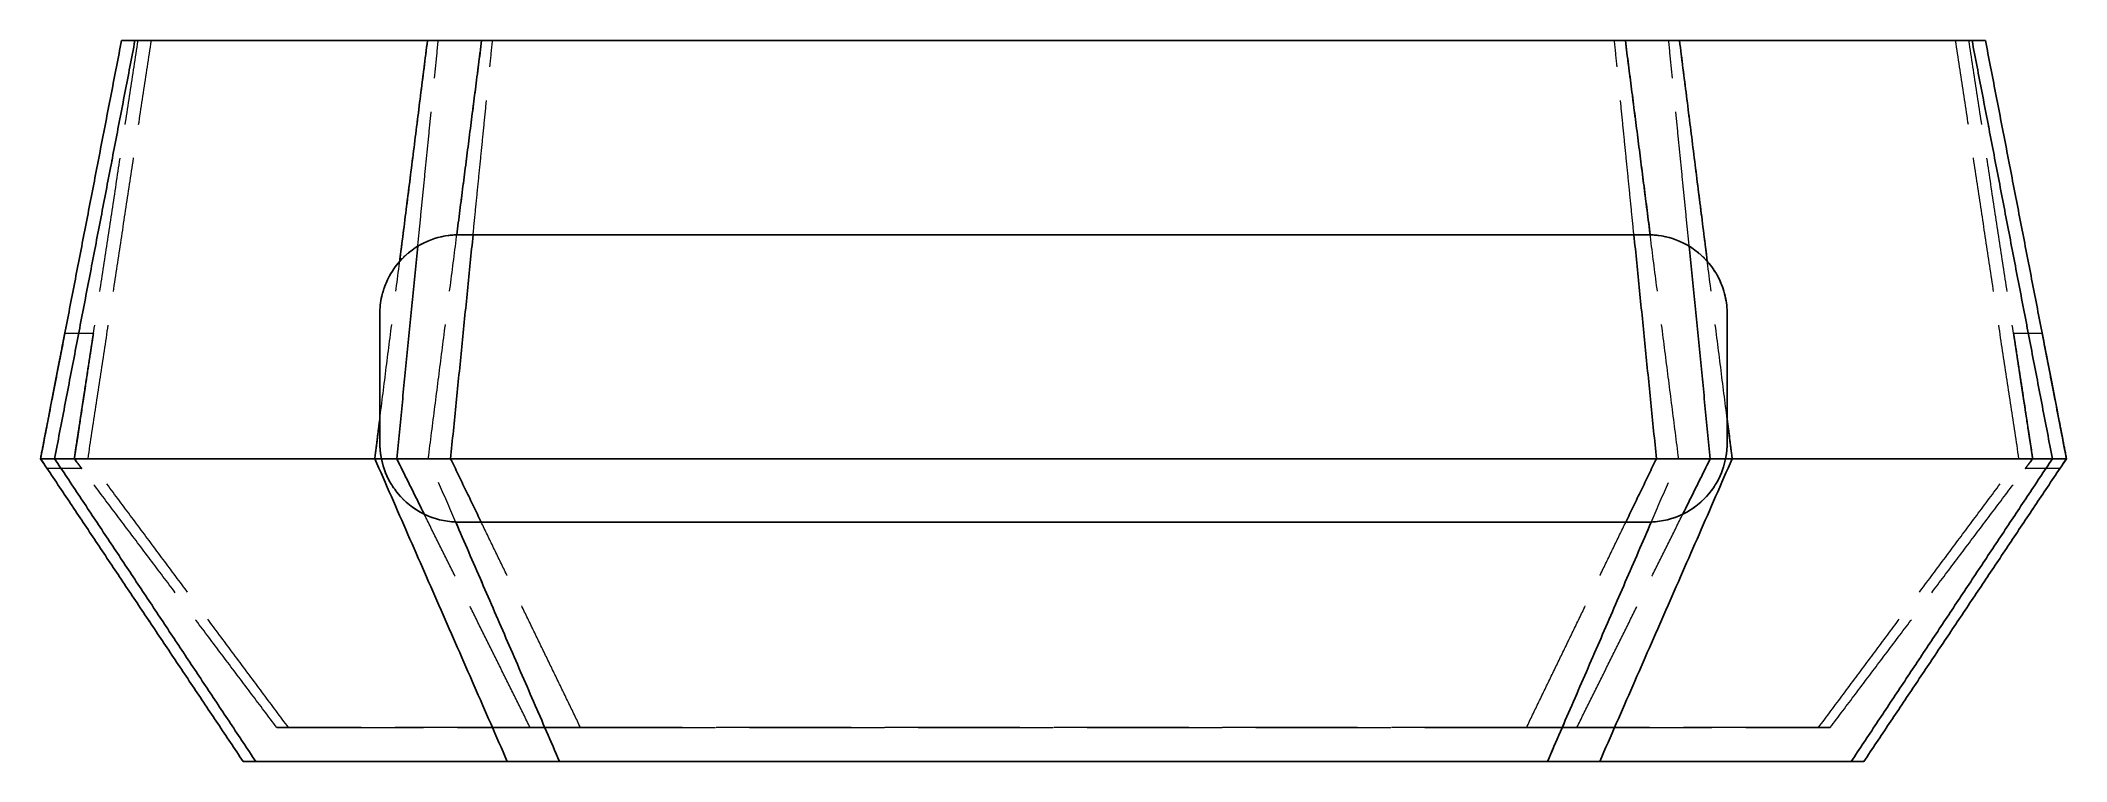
# Model space of a CAD drawing. Header units: millimetres. Extents: x -90 to 90, y -32 to 32.
import ezdxf

# ---------------------------------------------------------------- set-up
doc = ezdxf.new("R2010")
doc.units = ezdxf.units.MM
doc.linetypes.add('ACAD_ISO02W100', pattern=[15, 12, -3])
doc.layers.add('HIDDEN', color=7, linetype='ACAD_ISO02W100', lineweight=13)
doc.layers.add('VISIBLE', color=7, linetype='Continuous', lineweight=25)

msp = doc.modelspace()

# ---------------------------------------------------------------- linework, layer by layer
at = {"layer": 'HIDDEN'}
for p, q in [((-55.62, 32), (-81.61, 32)), ((50.81, 32), (-50.81, 32)), ((81.61, 32), (55.62, 32)), ((-85.3, 6), (-87.84, 6)), ((-85.3, 6), (-87.84, 6)), ((87.84, 6), (85.3, 6)), ((87.84, 6), (85.3, 6)), ((-60.3, -5.12), (-88.75, -5.12)), ((-59.71, -5.12), (-85.78, -5.12)), ((-85.78, -5.12), (-59.71, -5.12)), ((55.55, -5.12), (-55.55, -5.12)), ((85.78, -5.12), (59.71, -5.12)), ((59.71, -5.12), (85.78, -5.12)), ((88.75, -5.12), (60.3, -5.12)), ((-86.34, -6), (-89.41, -6)), ((-86.34, -6), (-89.41, -6)), ((89.41, -6), (86.34, -6)), ((89.41, -6), (86.34, -6)), ((-67.96, -29), (-46.5, -29)), ((-46.5, -29), (-67.96, -29)), ((-42.02, -29), (42.02, -29)), ((42.02, -29), (-42.02, -29)), ((46.5, -29), (67.96, -29)), ((67.96, -29), (46.5, -29)), ((-48.53, -32), (-70.88, -32)), ((43.89, -32), (-43.89, -32)), ((70.88, -32), (48.53, -32))]:
    msp.add_line(p, q, dxfattribs=at)
for points, degree in [([(-90, -5.12), (-82.8, 32)], 1), ([(-88.75, -5.12), (-81.61, 32)], 1), ([(-87, -5.12), (-81.33, 32)], 1), ([(-87, -5.12), (-81.33, 32)], 1), ([(-85.78, -5.12), (-80.15, 32)], 1), ([(-85.78, -5.12), (-80.15, 32)], 1), ([(-82.8, 32), (-82.79, 32), (-82.77, 32), (-82.74, 32), (-82.7, 32), (-82.64, 32), (-82.57, 32), (-82.49, 32), (-82.4, 32), (-82.3, 32), (-82.18, 32), (-82.05, 32), (-81.91, 32), (-81.77, 32), (-81.61, 32)], 1), ([(-80.15, 32), (-80.91, 32), (-81.33, 32), (-81.33, 32)], 3), ([(-81.33, 32), (-81.33, 32), (-80.91, 32), (-80.15, 32)], 3), ([(-80.15, 32), (-54.66, 32)], 1), ([(-54.66, 32), (-80.15, 32)], 1), ([(-60.3, -5.12), (-55.62, 32)], 1), ([(-56.48, 13.74), (-54.66, 32)], 1), ([(-56.48, 13.74), (-54.66, 32)], 1), ([(-55.55, -5.12), (-50.81, 32)], 1), ([(-51.57, 14.75), (-49.84, 32)], 1), ([(-51.57, 14.75), (-49.84, 32)], 1), ([(-49.84, 32), (49.84, 32)], 1), ([(49.84, 32), (-49.84, 32)], 1), ([(51.57, 14.75), (49.84, 32)], 1), ([(51.57, 14.75), (49.84, 32)], 1), ([(55.55, -5.12), (50.81, 32)], 1), ([(54.66, 32), (80.15, 32)], 1), ([(80.15, 32), (54.66, 32)], 1), ([(56.48, 13.74), (54.66, 32)], 1), ([(56.48, 13.74), (54.66, 32)], 1), ([(60.3, -5.12), (55.62, 32)], 1), ([(80.15, 32), (80.91, 32), (81.33, 32), (81.33, 32)], 3), ([(81.33, 32), (81.33, 32), (80.91, 32), (80.15, 32)], 3), ([(85.78, -5.12), (80.15, 32)], 1), ([(85.78, -5.12), (80.15, 32)], 1), ([(87, -5.12), (81.33, 32)], 1), ([(87, -5.12), (81.33, 32)], 1), ([(81.61, 32), (81.77, 32), (81.91, 32), (82.05, 32), (82.18, 32), (82.3, 32), (82.4, 32), (82.49, 32), (82.57, 32), (82.64, 32), (82.7, 32), (82.74, 32), (82.77, 32), (82.79, 32), (82.8, 32)], 1), ([(88.75, -5.12), (81.61, 32)], 1), ([(90, -5.12), (82.8, 32)], 1), ([(-51.57, 14.75), (-52.22, 14.75), (-52.85, 14.75)], 2), ([(51.57, 14.75), (-51.57, 14.75)], 1), ([(52.85, 14.75), (52.22, 14.75), (51.57, 14.75)], 2), ([(-72, -32), (-90, -5.12)], 1), ([(-90, -5.12), (-89.99, -5.12), (-89.97, -5.12), (-89.94, -5.12), (-89.89, -5.12), (-89.84, -5.12), (-89.76, -5.12), (-89.68, -5.12), (-89.58, -5.12), (-89.47, -5.12), (-89.35, -5.12), (-89.22, -5.12), (-89.07, -5.12), (-88.92, -5.12), (-88.75, -5.12)], 1), ([(-90, -5.12), (-89.64, -5.65), (-89.41, -6), (-89.41, -6)], 3), ([(-89.41, -6), (-89.41, -6), (-89.64, -5.65), (-90, -5.12)], 3), ([(-70.88, -32), (-88.75, -5.12)], 1), ([(-87, -5.12), (-86.6, -5.65), (-86.34, -6), (-86.34, -6)], 3), ([(-86.34, -6), (-86.34, -6), (-86.6, -5.65), (-87, -5.12)], 3), ([(-87, -5.12), (-86.99, -5.12), (-86.97, -5.12), (-86.94, -5.12), (-86.9, -5.12), (-86.84, -5.12), (-86.77, -5.12), (-86.69, -5.12), (-86.59, -5.12), (-86.48, -5.12), (-86.37, -5.12), (-86.24, -5.12), (-86.09, -5.12), (-85.94, -5.12), (-85.78, -5.12)], 1), ([(-85.78, -5.12), (-85.94, -5.12), (-86.09, -5.12), (-86.24, -5.12), (-86.37, -5.12), (-86.48, -5.12), (-86.59, -5.12), (-86.69, -5.12), (-86.77, -5.12), (-86.84, -5.12), (-86.9, -5.12), (-86.94, -5.12), (-86.97, -5.12), (-86.99, -5.12), (-87, -5.12)], 1), ([(-69, -29), (-87, -5.12)], 1), ([(-69, -29), (-87, -5.12)], 1), ([(-67.96, -29), (-85.78, -5.12)], 1), ([(-67.96, -29), (-85.78, -5.12)], 1), ([(-48.53, -32), (-60.3, -5.12)], 1), ([(-59.71, -5.12), (-59.8, -4.72), (-59.85, -4.26), (-59.85, -3.75)], 3), ([(-43.89, -32), (-55.55, -5.12)], 1), ([(43.89, -32), (55.55, -5.12)], 1), ([(48.53, -32), (60.3, -5.12)], 1), ([(59.71, -5.12), (59.8, -4.72), (59.85, -4.26), (59.85, -3.75)], 3), ([(67.96, -29), (85.78, -5.12)], 1), ([(67.96, -29), (85.78, -5.12)], 1), ([(69, -29), (87, -5.12)], 1), ([(69, -29), (87, -5.12)], 1), ([(70.88, -32), (88.75, -5.12)], 1), ([(72, -32), (90, -5.12)], 1), ([(87, -5.12), (86.99, -5.12), (86.97, -5.12), (86.94, -5.12), (86.9, -5.12), (86.84, -5.12), (86.77, -5.12), (86.69, -5.12), (86.59, -5.12), (86.48, -5.12), (86.37, -5.12), (86.24, -5.12), (86.09, -5.12), (85.94, -5.12), (85.78, -5.12)], 1), ([(85.78, -5.12), (85.94, -5.12), (86.09, -5.12), (86.24, -5.12), (86.37, -5.12), (86.48, -5.12), (86.59, -5.12), (86.69, -5.12), (86.77, -5.12), (86.84, -5.12), (86.9, -5.12), (86.94, -5.12), (86.97, -5.12), (86.99, -5.12), (87, -5.12)], 1), ([(87, -5.12), (86.6, -5.65), (86.34, -6), (86.34, -6)], 3), ([(86.34, -6), (86.34, -6), (86.6, -5.65), (87, -5.12)], 3), ([(88.75, -5.12), (88.92, -5.12), (89.07, -5.12), (89.22, -5.12), (89.35, -5.12), (89.47, -5.12), (89.58, -5.12), (89.68, -5.12), (89.76, -5.12), (89.84, -5.12), (89.89, -5.12), (89.94, -5.12), (89.97, -5.12), (89.99, -5.12), (90, -5.12)], 1), ([(90, -5.12), (89.64, -5.65), (89.41, -6), (89.41, -6)], 3), ([(89.41, -6), (89.41, -6), (89.64, -5.65), (90, -5.12)], 3), ([(-52.85, -10.75), (-53.91, -10.75), (-54.97, -10.5), (-55.91, -10.05)], 3), ([(-46.5, -29), (-55.91, -10.05)], 1), ([(-46.5, -29), (-55.91, -10.05)], 1), ([(-50.85, -10.75), (-51.53, -10.75), (-52.21, -10.75), (-52.85, -10.75)], 3), ([(50.85, -10.75), (-50.85, -10.75)], 1), ([(-42.02, -29), (-50.85, -10.75)], 1), ([(-42.02, -29), (-50.85, -10.75)], 1), ([(42.02, -29), (50.85, -10.75)], 1), ([(42.02, -29), (50.85, -10.75)], 1), ([(46.5, -29), (55.91, -10.05)], 1), ([(46.5, -29), (55.91, -10.05)], 1), ([(52.85, -10.75), (52.21, -10.75), (51.53, -10.75), (50.85, -10.75)], 3), ([(55.91, -10.05), (54.97, -10.5), (53.91, -10.75), (52.85, -10.75)], 3), ([(-67.96, -29), (-68.1, -29), (-68.23, -29), (-68.35, -29), (-68.46, -29), (-68.56, -29), (-68.65, -29), (-68.73, -29), (-68.8, -29), (-68.86, -29), (-68.91, -29), (-68.95, -29), (-68.98, -29), (-68.99, -29), (-69, -29)], 1), ([(-69, -29), (-68.99, -29), (-68.98, -29), (-68.95, -29), (-68.91, -29), (-68.86, -29), (-68.8, -29), (-68.73, -29), (-68.65, -29), (-68.56, -29), (-68.46, -29), (-68.35, -29), (-68.23, -29), (-68.1, -29), (-67.96, -29)], 1), ([(67.96, -29), (68.1, -29), (68.23, -29), (68.35, -29), (68.46, -29), (68.56, -29), (68.65, -29), (68.73, -29), (68.8, -29), (68.86, -29), (68.91, -29), (68.95, -29), (68.98, -29), (68.99, -29), (69, -29)], 1), ([(69, -29), (68.99, -29), (68.98, -29), (68.95, -29), (68.91, -29), (68.86, -29), (68.8, -29), (68.73, -29), (68.65, -29), (68.56, -29), (68.46, -29), (68.35, -29), (68.23, -29), (68.1, -29), (67.96, -29)], 1), ([(-72, -32), (-71.99, -32), (-71.98, -32), (-71.95, -32), (-71.91, -32), (-71.85, -32), (-71.79, -32), (-71.71, -32), (-71.63, -32), (-71.53, -32), (-71.42, -32), (-71.3, -32), (-71.17, -32), (-71.03, -32), (-70.88, -32)], 1), ([(70.88, -32), (71.03, -32), (71.17, -32), (71.3, -32), (71.42, -32), (71.53, -32), (71.63, -32), (71.71, -32), (71.79, -32), (71.85, -32), (71.91, -32), (71.95, -32), (71.98, -32), (71.99, -32), (72, -32)], 1)]:
    msp.add_open_spline(points, degree=degree, dxfattribs=at)
for points, degree, knots in [([(-55.62, 32), (-55.54, 32), (-55.45, 32), (-55.37, 32), (-55.28, 32), (-55.19, 32), (-55.1, 32), (-55.01, 32), (-54.91, 32), (-54.81, 32), (-54.71, 32), (-54.61, 32), (-54.51, 32), (-54.4, 32), (-54.29, 32), (-54.19, 32), (-54.08, 32), (-53.96, 32), (-53.85, 32), (-53.73, 32), (-53.62, 32), (-53.5, 32), (-53.38, 32), (-53.26, 32), (-53.14, 32), (-53.02, 32), (-52.89, 32), (-52.77, 32), (-52.64, 32), (-52.51, 32), (-52.39, 32), (-51.87, 32), (-51.35, 32), (-50.81, 32)], 3, [0, 0, 0, 0, 0.071429, 0.071429, 0.071429, 0.142857, 0.142857, 0.142857, 0.214286, 0.214286, 0.214286, 0.285714, 0.285714, 0.285714, 0.357143, 0.357143, 0.357143, 0.428571, 0.428571, 0.428571, 0.5, 0.5, 0.5, 0.571429, 0.571429, 0.571429, 0.642857, 0.642857, 0.642857, 0.714286, 0.714286, 0.714286, 1, 1, 1, 1]), ([(-54.66, 32), (-53.99, 32), (-53.04, 32), (-51.98, 32), (-51.29, 32), (-50.57, 32), (-49.84, 32)], 3, [0, 0, 0, 0, 0.609997, 0.609997, 0.609997, 1, 1, 1, 1]), ([(-49.84, 32), (-50.81, 32), (-51.77, 32), (-52.63, 32), (-53.43, 32), (-54.13, 32), (-54.66, 32)], 3, [0, 0, 0, 0, 0.518007, 0.518007, 0.518007, 1, 1, 1, 1]), ([(49.84, 32), (51.08, 32), (52.31, 32), (53.32, 32), (53.83, 32), (54.29, 32), (54.66, 32)], 3, [0, 0, 0, 0, 0.662003, 0.662003, 0.662003, 1, 1, 1, 1]), ([(54.66, 32), (54.11, 32), (53.37, 32), (52.54, 32), (51.71, 32), (50.77, 32), (49.84, 32)], 3, [0, 0, 0, 0, 0.499997, 0.499997, 0.499997, 1, 1, 1, 1]), ([(50.81, 32), (51.35, 32), (51.87, 32), (52.39, 32), (52.51, 32), (52.64, 32), (52.77, 32), (52.89, 32), (53.02, 32), (53.14, 32), (53.26, 32), (53.38, 32), (53.5, 32), (53.62, 32), (53.73, 32), (53.85, 32), (53.96, 32), (54.08, 32), (54.19, 32), (54.29, 32), (54.4, 32), (54.51, 32), (54.61, 32), (54.71, 32), (54.81, 32), (54.91, 32), (55.01, 32), (55.1, 32), (55.19, 32), (55.28, 32), (55.37, 32), (55.45, 32), (55.54, 32), (55.62, 32)], 3, [0, 0, 0, 0, 0.2653666, 0.2653666, 0.2653666, 0.3317082, 0.3317082, 0.3317082, 0.3980498, 0.3980498, 0.3980498, 0.4643915, 0.4643915, 0.4643915, 0.5307331, 0.5307331, 0.5307331, 0.5970747, 0.5970747, 0.5970747, 0.6634164, 0.6634164, 0.6634164, 0.729758, 0.729758, 0.729758, 0.7960997, 0.7960997, 0.7960997, 0.8624413, 0.8624413, 0.8624413, 0.9287829, 0.9287829, 0.9287829, 0.9287829]), ([(-52.85, 14.75), (-53.43, 14.75), (-53.98, 14.68), (-54.47, 14.56), (-55.29, 14.36), (-55.96, 14.05), (-56.48, 13.74)], 3, [0, 0, 0, 0, 0.373474, 0.373474, 0.373474, 1, 1, 1, 1]), ([(56.48, 13.74), (55.96, 14.05), (55.29, 14.36), (54.47, 14.56), (53.98, 14.68), (53.43, 14.75), (52.85, 14.75)], 3, [0, 0, 0, 0, 0.627393, 0.627393, 0.627393, 1, 1, 1, 1]), ([(-59.85, 7.75), (-59.85, 8.39), (-59.75, 9.13), (-59.55, 9.77), (-59.43, 10.18), (-59.28, 10.55), (-59.12, 10.87), (-58.95, 11.2), (-58.77, 11.5), (-58.59, 11.75), (-58.24, 12.26), (-57.88, 12.64), (-57.52, 12.97), (-57.17, 13.28), (-56.82, 13.53), (-56.48, 13.74)], 3, [0, 0, 0, 0, 0.208029, 0.208029, 0.208029, 0.340045, 0.340045, 0.340045, 0.47627, 0.47627, 0.47627, 0.742881, 0.742881, 0.742881, 1, 1, 1, 1]), ([(56.48, 13.74), (56.81, 13.54), (57.14, 13.29), (57.48, 13), (57.83, 12.69), (58.19, 12.32), (58.53, 11.83), (58.79, 11.47), (59.05, 11.05), (59.28, 10.52), (59.39, 10.26), (59.5, 9.97), (59.58, 9.66), (59.76, 9.04), (59.85, 8.35), (59.85, 7.75)], 3, [0, 0, 0, 0, 0.247312, 0.247312, 0.247312, 0.509156, 0.509156, 0.509156, 0.704938, 0.704938, 0.704938, 0.803775, 0.803775, 0.803775, 1, 1, 1, 1]), ([(-59.85, -3.75), (-59.85, -1.84), (-59.85, 0.06), (-59.85, 1.97), (-59.85, 2.93), (-59.85, 3.9), (-59.85, 4.86), (-59.85, 5.35), (-59.85, 5.83), (-59.85, 6.31), (-59.85, 6.55), (-59.85, 6.78), (-59.85, 7.02), (-59.85, 7.14), (-59.85, 7.26), (-59.85, 7.39), (-59.85, 7.45), (-59.85, 7.51), (-59.85, 7.57), (-59.85, 7.64), (-59.85, 7.7), (-59.85, 7.75)], 3, [0, 0, 0, 0, 0.495838, 0.495838, 0.495838, 0.746997, 0.746997, 0.746997, 0.87262, 0.87262, 0.87262, 0.933831, 0.933831, 0.933831, 0.966049, 0.966049, 0.966049, 0.983025, 0.983025, 0.983025, 1, 1, 1, 1]), ([(59.85, -3.75), (59.85, -1.84), (59.85, 0.06), (59.85, 1.97), (59.85, 2.93), (59.85, 3.9), (59.85, 4.86), (59.85, 5.35), (59.85, 5.83), (59.85, 6.31), (59.85, 6.55), (59.85, 6.78), (59.85, 7.02), (59.85, 7.14), (59.85, 7.26), (59.85, 7.39), (59.85, 7.45), (59.85, 7.51), (59.85, 7.57), (59.85, 7.64), (59.85, 7.7), (59.85, 7.75)], 3, [0, 0, 0, 0, 0.495838, 0.495838, 0.495838, 0.746997, 0.746997, 0.746997, 0.87262, 0.87262, 0.87262, 0.933831, 0.933831, 0.933831, 0.966049, 0.966049, 0.966049, 0.983025, 0.983025, 0.983025, 1, 1, 1, 1]), ([(-90, -5.12), (-89.93, -4.75), (-89.83, -4.23), (-89.7, -3.58), (-89.62, -3.16), (-89.53, -2.68), (-89.42, -2.15), (-89.26, -1.3), (-89.07, -0.33), (-88.9, 0.57), (-88.76, 1.29), (-88.63, 1.97), (-88.51, 2.56), (-88.34, 3.45), (-88.2, 4.16), (-88.1, 4.7), (-87.93, 5.57), (-87.84, 6), (-87.84, 6)], 3, [0, 0, 0, 0, 0.0911826, 0.0911826, 0.0911826, 0.1501743, 0.1501743, 0.1501743, 0.2463282, 0.2463282, 0.2463282, 0.3229234, 0.3229234, 0.3229234, 0.4380418, 0.4380418, 0.4380418, 0.6257909, 0.6257909, 0.6257909, 0.6257909]), ([(-90, -5.12), (-89.88, -4.5), (-89.7, -3.55), (-89.44, -2.24), (-89.33, -1.67), (-89.21, -1.04), (-89.08, -0.37), (-88.92, 0.45), (-88.75, 1.31), (-88.6, 2.08), (-88.44, 2.9), (-88.31, 3.61), (-88.2, 4.17), (-88.12, 4.57), (-88.06, 4.9), (-88.01, 5.16), (-87.89, 5.74), (-87.84, 6), (-87.84, 6)], 3, [0, 0, 0, 0, 0.1589215, 0.1589215, 0.1589215, 0.2282469, 0.2282469, 0.2282469, 0.3128136, 0.3128136, 0.3128136, 0.4020863, 0.4020863, 0.4020863, 0.4658674, 0.4658674, 0.4658674, 0.6078754, 0.6078754, 0.6078754, 0.6078754]), ([(-87.84, 6), (-87.84, 6), (-87.95, 5.46), (-88.2, 4.17), (-88.29, 3.72), (-88.39, 3.16), (-88.52, 2.52), (-88.67, 1.75), (-88.84, 0.86), (-89.01, 0)], 3, [0, 0, 0, 0, 0.560322, 0.560322, 0.560322, 0.759139, 0.759139, 0.759139, 1, 1, 1, 1]), ([(-87.84, 6), (-87.84, 6), (-87.93, 5.58), (-88.09, 4.72), (-88.19, 4.21), (-88.32, 3.52), (-88.49, 2.67), (-88.64, 1.9), (-88.82, 0.98), (-89.01, 0)], 3, [0, 0, 0, 0, 0.465284, 0.465284, 0.465284, 0.74647, 0.74647, 0.74647, 1, 1, 1, 1]), ([(-87, -5.12), (-86.91, -4.53), (-86.77, -3.63), (-86.58, -2.39), (-86.5, -1.83), (-86.4, -1.21), (-86.3, -0.55), (-86.18, 0.23), (-86.05, 1.07), (-85.94, 1.83), (-85.81, 2.67), (-85.7, 3.41), (-85.61, 4), (-85.54, 4.41), (-85.49, 4.75), (-85.45, 5.02), (-85.35, 5.7), (-85.3, 6), (-85.3, 6)], 3, [0, 0, 0, 0, 0.1518602, 0.1518602, 0.1518602, 0.2200651, 0.2200651, 0.2200651, 0.3017901, 0.3017901, 0.3017901, 0.3918008, 0.3918008, 0.3918008, 0.4548329, 0.4548329, 0.4548329, 0.6093478, 0.6093478, 0.6093478, 0.6093478]), ([(-87, -5.12), (-86.94, -4.72), (-86.85, -4.16), (-86.74, -3.43), (-86.68, -2.99), (-86.6, -2.51), (-86.52, -1.97), (-86.41, -1.25), (-86.29, -0.46), (-86.17, 0.3), (-86.04, 1.17), (-85.91, 1.99), (-85.81, 2.69), (-85.67, 3.57), (-85.56, 4.27), (-85.49, 4.79), (-85.36, 5.6), (-85.3, 6), (-85.3, 6)], 3, [0, 0, 0, 0, 0.0990426, 0.0990426, 0.0990426, 0.1583477, 0.1583477, 0.1583477, 0.2375004, 0.2375004, 0.2375004, 0.3280825, 0.3280825, 0.3280825, 0.4430819, 0.4430819, 0.4430819, 0.6238331, 0.6238331, 0.6238331, 0.6238331]), ([(-85.3, 6), (-85.3, 6), (-85.34, 5.76), (-85.41, 5.27), (-85.46, 4.97), (-85.52, 4.57), (-85.6, 4.07), (-85.65, 3.7), (-85.72, 3.28), (-85.79, 2.8), (-85.91, 2), (-86.06, 1.03), (-86.22, 0)], 3, [0, 0, 0, 0, 0.355091, 0.355091, 0.355091, 0.573626, 0.573626, 0.573626, 0.733698, 0.733698, 0.733698, 1, 1, 1, 1]), ([(-85.3, 6), (-85.3, 6), (-85.39, 5.41), (-85.61, 3.99), (-85.68, 3.52), (-85.77, 2.95), (-85.87, 2.3), (-85.97, 1.59), (-86.1, 0.79), (-86.22, 0)], 3, [0, 0, 0, 0, 0.587634, 0.587634, 0.587634, 0.783645, 0.783645, 0.783645, 1, 1, 1, 1]), ([(86.22, 0), (86.06, 1.03), (85.9, 2.08), (85.77, 2.93), (85.63, 3.84), (85.52, 4.54), (85.45, 5.02), (85.35, 5.7), (85.3, 6), (85.3, 6)], 3, [0, 0, 0, 0, 0.1061404, 0.1061404, 0.1061404, 0.2192134, 0.2192134, 0.2192134, 0.3761372, 0.3761372, 0.3761372, 0.3761372]), ([(85.3, 6), (85.3, 6), (85.34, 5.76), (85.41, 5.27), (85.5, 4.73), (85.62, 3.88), (85.81, 2.68), (85.9, 2.11), (86, 1.45), (86.11, 0.74), (86.24, -0.16), (86.39, -1.13), (86.52, -1.99), (86.6, -2.53), (86.68, -3.02), (86.75, -3.46), (86.85, -4.17), (86.94, -4.72), (87, -5.12)], 3, [0, 0, 0, 0, 0.225819, 0.225819, 0.225819, 0.474443, 0.474443, 0.474443, 0.594835, 0.594835, 0.594835, 0.74775, 0.74775, 0.74775, 0.843387, 0.843387, 0.843387, 1, 1, 1, 1]), ([(86.22, 0), (86.06, 1.03), (85.91, 2), (85.79, 2.8), (85.66, 3.65), (85.56, 4.33), (85.48, 4.83), (85.36, 5.61), (85.3, 6), (85.3, 6)], 3, [0, 0, 0, 0, 0.104162, 0.104162, 0.104162, 0.2153309, 0.2153309, 0.2153309, 0.390607, 0.390607, 0.390607, 0.390607]), ([(85.3, 6), (85.3, 6), (85.32, 5.85), (85.37, 5.54), (85.42, 5.21), (85.5, 4.71), (85.61, 3.99), (85.7, 3.41), (85.81, 2.68), (85.93, 1.85), (86.05, 1.08), (86.18, 0.22), (86.31, -0.58), (86.4, -1.23), (86.5, -1.84), (86.58, -2.38), (86.77, -3.62), (86.91, -4.53), (87, -5.12)], 3, [0, 0, 0, 0, 0.17677, 0.17677, 0.17677, 0.357162, 0.357162, 0.357162, 0.503494, 0.503494, 0.503494, 0.640312, 0.640312, 0.640312, 0.750259, 0.750259, 0.750259, 1, 1, 1, 1]), ([(89.01, 0), (88.82, 0.98), (88.64, 1.9), (88.49, 2.67), (88.32, 3.53), (88.19, 4.22), (88.09, 4.73), (87.92, 5.58), (87.84, 6), (87.84, 6)], 3, [0, 0, 0, 0, 0.0994887, 0.0994887, 0.0994887, 0.2103194, 0.2103194, 0.2103194, 0.3919111, 0.3919111, 0.3919111, 0.3919111]), ([(87.84, 6), (87.84, 6), (87.89, 5.74), (88.01, 5.15), (88.06, 4.89), (88.12, 4.57), (88.2, 4.17), (88.3, 3.62), (88.44, 2.92), (88.6, 2.11), (88.75, 1.33), (88.92, 0.46), (89.08, -0.37), (89.21, -1.04), (89.33, -1.67), (89.44, -2.24), (89.7, -3.55), (89.88, -4.5), (90, -5.12)], 3, [0, 0, 0, 0, 0.235024, 0.235024, 0.235024, 0.338289, 0.338289, 0.338289, 0.483791, 0.483791, 0.483791, 0.624521, 0.624521, 0.624521, 0.738795, 0.738795, 0.738795, 1, 1, 1, 1]), ([(89.01, 0), (88.84, 0.86), (88.67, 1.75), (88.52, 2.52), (88.39, 3.16), (88.29, 3.71), (88.2, 4.17), (87.95, 5.46), (87.84, 6), (87.84, 6)], 3, [0, 0, 0, 0, 0.0900065, 0.0900065, 0.0900065, 0.1643691, 0.1643691, 0.1643691, 0.3742071, 0.3742071, 0.3742071, 0.3742071]), ([(87.84, 6), (87.84, 6), (87.9, 5.72), (88, 5.17), (88.11, 4.61), (88.28, 3.75), (88.51, 2.55), (88.62, 1.97), (88.75, 1.31), (88.89, 0.61), (89.07, -0.31), (89.26, -1.3), (89.43, -2.17), (89.53, -2.68), (89.62, -3.14), (89.7, -3.56), (89.83, -4.22), (89.93, -4.74), (90, -5.12)], 3, [0, 0, 0, 0, 0.239007, 0.239007, 0.239007, 0.484236, 0.484236, 0.484236, 0.604301, 0.604301, 0.604301, 0.760718, 0.760718, 0.760718, 0.852646, 0.852646, 0.852646, 1, 1, 1, 1]), ([(-89.01, 0), (-89.18, -0.88), (-89.34, -1.71), (-89.48, -2.43), (-89.71, -3.64), (-89.89, -4.53), (-90, -5.12)], 3, [0, 0, 0, 0, 0.372272, 0.372272, 0.372272, 1, 1, 1, 1]), ([(-89.01, 0), (-89.19, -0.94), (-89.38, -1.9), (-89.53, -2.71), (-89.74, -3.79), (-89.9, -4.59), (-90, -5.12)], 3, [0, 0, 0, 0, 0.432262, 0.432262, 0.432262, 1, 1, 1, 1]), ([(-86.22, 0), (-86.35, -0.89), (-86.49, -1.8), (-86.61, -2.58), (-86.66, -2.89), (-86.7, -3.19), (-86.75, -3.46), (-86.85, -4.17), (-86.94, -4.72), (-87, -5.12)], 3, [0, 0, 0, 0, 0.405436, 0.405436, 0.405436, 0.569777, 0.569777, 0.569777, 1, 1, 1, 1]), ([(-86.22, 0), (-86.36, -0.92), (-86.49, -1.79), (-86.6, -2.53), (-86.78, -3.7), (-86.91, -4.55), (-87, -5.12)], 3, [0, 0, 0, 0, 0.388678, 0.388678, 0.388678, 1, 1, 1, 1]), ([(87, -5.12), (86.91, -4.55), (86.78, -3.68), (86.6, -2.5), (86.49, -1.77), (86.36, -0.9), (86.22, 0)], 3, [0, 0, 0, 0, 0.616132, 0.616132, 0.616132, 1, 1, 1, 1]), ([(87, -5.12), (86.94, -4.72), (86.85, -4.16), (86.74, -3.43), (86.7, -3.15), (86.65, -2.85), (86.6, -2.53), (86.49, -1.77), (86.35, -0.88), (86.22, 0)], 3, [0, 0, 0, 0, 0.436189, 0.436189, 0.436189, 0.60299, 0.60299, 0.60299, 1, 1, 1, 1]), ([(90, -5.12), (89.9, -4.59), (89.74, -3.79), (89.53, -2.72), (89.38, -1.91), (89.19, -0.94), (89.01, 0)], 3, [0, 0, 0, 0, 0.567143, 0.567143, 0.567143, 1, 1, 1, 1]), ([(90, -5.12), (89.89, -4.53), (89.71, -3.64), (89.48, -2.43), (89.34, -1.71), (89.18, -0.88), (89.01, 0)], 3, [0, 0, 0, 0, 0.627885, 0.627885, 0.627885, 1, 1, 1, 1]), ([(-89.41, -6), (-89.41, -6), (-89.42, -5.99), (-89.43, -5.97), (-89.48, -5.9), (-89.66, -5.62), (-90, -5.12)], 3, [0, 0, 0, 0, 0.179601, 0.179601, 0.179601, 1, 1, 1, 1]), ([(-90, -5.12), (-89.66, -5.63), (-89.48, -5.9), (-89.43, -5.98), (-89.42, -5.99), (-89.41, -6), (-89.41, -6)], 3, [0, 0, 0, 0, 0.3774028, 0.3774028, 0.3774028, 0.4574725, 0.4574725, 0.4574725, 0.4574725]), ([(-86.34, -6), (-86.34, -6), (-86.34, -5.99), (-86.37, -5.96), (-86.53, -5.75), (-86.69, -5.53), (-87, -5.12)], 2, [0, 0, 0, 0.09777, 0.09777, 0.548885, 0.548885, 1, 1, 1]), ([(-87, -5.12), (-86.63, -5.61), (-86.47, -5.82), (-86.33, -6), (-86.34, -6)], 2, [0, 0, 0, 0.2410745, 0.2410745, 0.4526664, 0.4526664, 0.4526664]), ([(-60.3, -5.12), (-60.22, -5.12), (-60.14, -5.12), (-60.05, -5.12), (-59.96, -5.12), (-59.87, -5.12), (-59.78, -5.12), (-59.69, -5.12), (-59.59, -5.12), (-59.5, -5.12), (-59.4, -5.12), (-59.3, -5.12), (-59.19, -5.12), (-59.09, -5.12), (-58.98, -5.12), (-58.88, -5.12), (-58.77, -5.12), (-58.65, -5.12), (-58.54, -5.12), (-58.43, -5.12), (-58.31, -5.12), (-58.2, -5.12), (-58.08, -5.12), (-57.96, -5.12), (-57.84, -5.12), (-57.72, -5.12), (-57.6, -5.12), (-57.47, -5.12), (-57.35, -5.12), (-57.23, -5.12), (-57.1, -5.12), (-56.59, -5.12), (-56.07, -5.12), (-55.55, -5.12)], 3, [0, 0, 0, 0, 0.071429, 0.071429, 0.071429, 0.142857, 0.142857, 0.142857, 0.214286, 0.214286, 0.214286, 0.285714, 0.285714, 0.285714, 0.357143, 0.357143, 0.357143, 0.428571, 0.428571, 0.428571, 0.5, 0.5, 0.5, 0.571429, 0.571429, 0.571429, 0.642857, 0.642857, 0.642857, 0.714286, 0.714286, 0.714286, 1, 1, 1, 1]), ([(-55.91, -10.05), (-56.32, -9.85), (-56.77, -9.58), (-57.24, -9.21), (-57.56, -8.95), (-57.87, -8.64), (-58.14, -8.34), (-58.36, -8.07), (-58.56, -7.81), (-58.72, -7.56), (-59, -7.13), (-59.2, -6.73), (-59.35, -6.36), (-59.52, -5.91), (-59.64, -5.5), (-59.71, -5.12)], 3, [0, 0, 0, 0, 0.219907, 0.219907, 0.219907, 0.373306, 0.373306, 0.373306, 0.504101, 0.504101, 0.504101, 0.728893, 0.728893, 0.728893, 1, 1, 1, 1]), ([(55.55, -5.12), (56.14, -5.12), (56.72, -5.12), (57.1, -5.12), (57.47, -5.12), (57.66, -5.12), (57.84, -5.12), (58.02, -5.12), (58.2, -5.12), (58.37, -5.12), (58.54, -5.12), (58.71, -5.12), (58.88, -5.12), (59.04, -5.12), (59.19, -5.12), (59.35, -5.12), (59.5, -5.12), (59.64, -5.12), (59.78, -5.12), (59.92, -5.12), (60.05, -5.12), (60.18, -5.12), (60.3, -5.12)], 2, [0, 0, 0, 0.1957128, 0.1957128, 0.326188, 0.326188, 0.3914256, 0.3914256, 0.4566632, 0.4566632, 0.5219008, 0.5219008, 0.5871384, 0.5871384, 0.652376, 0.652376, 0.7176136, 0.7176136, 0.7828512, 0.7828512, 0.8480888, 0.8480888, 0.9133264, 0.9133264, 0.9133264]), ([(59.71, -5.12), (59.65, -5.43), (59.56, -5.76), (59.44, -6.11), (59.25, -6.64), (58.97, -7.24), (58.48, -7.91), (58.25, -8.22), (57.98, -8.54), (57.66, -8.83), (57.46, -9.02), (57.26, -9.19), (57.05, -9.35), (56.65, -9.65), (56.26, -9.88), (55.91, -10.05)], 3, [0, 0, 0, 0, 0.219193, 0.219193, 0.219193, 0.555419, 0.555419, 0.555419, 0.710554, 0.710554, 0.710554, 0.80997, 0.80997, 0.80997, 1, 1, 1, 1]), ([(86.34, -6), (86.34, -6), (86.34, -5.99), (86.37, -5.96), (86.53, -5.75), (86.69, -5.53), (87, -5.12)], 2, [0, 0, 0, 0.09777, 0.09777, 0.548885, 0.548885, 1, 1, 1]), ([(87, -5.12), (86.63, -5.61), (86.47, -5.82), (86.33, -6), (86.34, -6)], 2, [0, 0, 0, 0.2410745, 0.2410745, 0.4526664, 0.4526664, 0.4526664]), ([(89.41, -6), (89.41, -6), (89.42, -5.99), (89.43, -5.97), (89.48, -5.9), (89.66, -5.62), (90, -5.12)], 3, [0, 0, 0, 0, 0.179601, 0.179601, 0.179601, 1, 1, 1, 1]), ([(90, -5.12), (89.66, -5.63), (89.48, -5.9), (89.43, -5.98), (89.42, -5.99), (89.41, -6), (89.41, -6)], 3, [0, 0, 0, 0, 0.3774028, 0.3774028, 0.3774028, 0.4574725, 0.4574725, 0.4574725, 0.4574725]), ([(-42.02, -29), (-42.58, -29), (-43.13, -29), (-43.5, -29), (-43.85, -29), (-44.03, -29), (-44.2, -29), (-44.37, -29), (-44.54, -29), (-44.7, -29), (-44.87, -29), (-45.02, -29), (-45.18, -29), (-45.33, -29), (-45.48, -29), (-45.62, -29), (-45.76, -29), (-45.89, -29), (-46.03, -29), (-46.15, -29), (-46.27, -29), (-46.39, -29), (-46.5, -29)], 2, [0, 0, 0, 0.214286, 0.214286, 0.357143, 0.357143, 0.428571, 0.428571, 0.5, 0.5, 0.571429, 0.571429, 0.642857, 0.642857, 0.714286, 0.714286, 0.785714, 0.785714, 0.857143, 0.857143, 0.928571, 0.928571, 1, 1, 1]), ([(-46.5, -29), (-46.39, -29), (-46.27, -29), (-46.15, -29), (-46.03, -29), (-45.89, -29), (-45.76, -29), (-45.62, -29), (-45.48, -29), (-45.33, -29), (-45.18, -29), (-45.02, -29), (-44.87, -29), (-44.7, -29), (-44.54, -29), (-44.37, -29), (-44.2, -29), (-44.03, -29), (-43.85, -29), (-43.5, -29), (-43.13, -29), (-42.58, -29), (-42.02, -29)], 2, [0, 0, 0, 0.071429, 0.071429, 0.142857, 0.142857, 0.214286, 0.214286, 0.285714, 0.285714, 0.357143, 0.357143, 0.428571, 0.428571, 0.5, 0.5, 0.571429, 0.571429, 0.642857, 0.642857, 0.785714, 0.785714, 1, 1, 1]), ([(46.5, -29), (46.39, -29), (46.27, -29), (46.15, -29), (46.03, -29), (45.89, -29), (45.76, -29), (45.62, -29), (45.48, -29), (45.33, -29), (45.18, -29), (45.02, -29), (44.87, -29), (44.7, -29), (44.54, -29), (44.37, -29), (44.2, -29), (44.03, -29), (43.85, -29), (43.5, -29), (43.13, -29), (42.58, -29), (42.02, -29)], 2, [0, 0, 0, 0.071429, 0.071429, 0.142857, 0.142857, 0.214286, 0.214286, 0.285714, 0.285714, 0.357143, 0.357143, 0.428571, 0.428571, 0.5, 0.5, 0.571429, 0.571429, 0.642857, 0.642857, 0.785714, 0.785714, 1, 1, 1]), ([(42.02, -29), (42.52, -29), (43.02, -29), (43.5, -29), (43.62, -29), (43.73, -29), (43.85, -29), (43.97, -29), (44.09, -29), (44.2, -29), (44.31, -29), (44.43, -29), (44.54, -29), (44.65, -29), (44.76, -29), (44.87, -29), (44.97, -29), (45.07, -29), (45.18, -29), (45.28, -29), (45.38, -29), (45.48, -29), (45.57, -29), (45.67, -29), (45.76, -29), (45.85, -29), (45.94, -29), (46.03, -29), (46.11, -29), (46.19, -29), (46.27, -29), (46.35, -29), (46.43, -29), (46.5, -29)], 3, [0, 0, 0, 0, 0.2705484, 0.2705484, 0.2705484, 0.3381855, 0.3381855, 0.3381855, 0.4058226, 0.4058226, 0.4058226, 0.4734597, 0.4734597, 0.4734597, 0.5410968, 0.5410968, 0.5410968, 0.6087339, 0.6087339, 0.6087339, 0.6763709, 0.6763709, 0.6763709, 0.744008, 0.744008, 0.744008, 0.8116451, 0.8116451, 0.8116451, 0.8792822, 0.8792822, 0.8792822, 0.9469193, 0.9469193, 0.9469193, 0.9469193]), ([(-48.53, -32), (-48.45, -32), (-48.37, -32), (-48.29, -32), (-48.2, -32), (-48.12, -32), (-48.03, -32), (-47.94, -32), (-47.85, -32), (-47.75, -32), (-47.65, -32), (-47.56, -32), (-47.46, -32), (-47.36, -32), (-47.25, -32), (-47.15, -32), (-47.04, -32), (-46.93, -32), (-46.82, -32), (-46.71, -32), (-46.6, -32), (-46.49, -32), (-46.37, -32), (-46.25, -32), (-46.14, -32), (-46.02, -32), (-45.9, -32), (-45.78, -32), (-45.65, -32), (-45.53, -32), (-45.41, -32), (-44.91, -32), (-44.4, -32), (-43.89, -32)], 3, [0, 0, 0, 0, 0.071429, 0.071429, 0.071429, 0.142857, 0.142857, 0.142857, 0.214286, 0.214286, 0.214286, 0.285714, 0.285714, 0.285714, 0.357143, 0.357143, 0.357143, 0.428571, 0.428571, 0.428571, 0.5, 0.5, 0.5, 0.571429, 0.571429, 0.571429, 0.642857, 0.642857, 0.642857, 0.714286, 0.714286, 0.714286, 1, 1, 1, 1]), ([(43.89, -32), (44.47, -32), (45.03, -32), (45.41, -32), (45.78, -32), (45.96, -32), (46.14, -32), (46.31, -32), (46.49, -32), (46.66, -32), (46.82, -32), (46.99, -32), (47.15, -32), (47.3, -32), (47.46, -32), (47.61, -32), (47.75, -32), (47.89, -32), (48.03, -32), (48.16, -32), (48.29, -32), (48.41, -32), (48.53, -32)], 2, [0, 0, 0, 0.2007372, 0.2007372, 0.334562, 0.334562, 0.4014744, 0.4014744, 0.4683868, 0.4683868, 0.5352992, 0.5352992, 0.6022116, 0.6022116, 0.669124, 0.669124, 0.7360364, 0.7360364, 0.8029488, 0.8029488, 0.8698612, 0.8698612, 0.9367736, 0.9367736, 0.9367736])]:
    msp.add_open_spline(points, degree=degree, knots=knots, dxfattribs=at)
at = {"layer": 'VISIBLE'}
for p, q in [((-81.61, 32), (-55.62, 32)), ((-50.81, 32), (50.81, 32)), ((55.62, 32), (81.61, 32)), ((-88.75, -5.12), (-60.3, -5.12)), ((-58.35, -5.12), (-59.71, -5.12)), ((53.57, -5.12), (-53.57, -5.12)), ((59.71, -5.12), (58.35, -5.12)), ((60.3, -5.12), (88.75, -5.12)), ((-70.88, -32), (-48.53, -32)), ((-43.89, -32), (43.89, -32)), ((48.53, -32), (70.88, -32))]:
    msp.add_line(p, q, dxfattribs=at)
for points, degree in [([(-90, -5.12), (-82.8, 32)], 1), ([(-88.75, -5.12), (-81.61, 32)], 1), ([(-81.61, 32), (-81.77, 32), (-81.91, 32), (-82.05, 32), (-82.18, 32), (-82.3, 32), (-82.4, 32), (-82.49, 32), (-82.57, 32), (-82.64, 32), (-82.7, 32), (-82.74, 32), (-82.77, 32), (-82.79, 32), (-82.8, 32)], 1), ([(-58.09, 12.39), (-55.62, 32)], 1), ([(-53.02, 14.75), (-50.81, 32)], 1), ([(53.02, 14.75), (50.81, 32)], 1), ([(58.09, 12.39), (55.62, 32)], 1), ([(82.8, 32), (82.79, 32), (82.77, 32), (82.74, 32), (82.7, 32), (82.64, 32), (82.57, 32), (82.49, 32), (82.4, 32), (82.3, 32), (82.18, 32), (82.05, 32), (81.91, 32), (81.77, 32), (81.61, 32)], 1), ([(88.75, -5.12), (81.61, 32)], 1), ([(90, -5.12), (82.8, 32)], 1), ([(-53.57, -5.12), (-51.57, 14.75)], 1), ([(-53.02, 14.75), (-52.85, 14.75)], 1), ([(52.85, 14.75), (-52.85, 14.75)], 1), ([(53.57, -5.12), (51.57, 14.75)], 1), ([(52.85, 14.75), (53.02, 14.75)], 1), ([(-58.35, -5.12), (-56.48, 13.74)], 1), ([(58.35, -5.12), (56.48, 13.74)], 1), ([(-59.85, -1.54), (-59.85, 3.11), (-59.85, 7.75)], 2), ([(59.85, 7.75), (59.85, 3.11), (59.85, -1.54)], 2), ([(-60.3, -5.12), (-59.85, -1.54)], 1), ([(-59.85, -3.75), (-59.85, -2.64), (-59.85, -1.54)], 2), ([(59.85, -3.75), (59.85, -2.64), (59.85, -1.54)], 2), ([(60.3, -5.12), (59.85, -1.54)], 1), ([(-72, -32), (-90, -5.12)], 1), ([(-88.75, -5.12), (-88.92, -5.12), (-89.07, -5.12), (-89.22, -5.12), (-89.35, -5.12), (-89.47, -5.12), (-89.58, -5.12), (-89.68, -5.12), (-89.76, -5.12), (-89.84, -5.12), (-89.89, -5.12), (-89.94, -5.12), (-89.97, -5.12), (-89.99, -5.12), (-90, -5.12)], 1), ([(-70.88, -32), (-88.75, -5.12)], 1), ([(-48.53, -32), (-60.3, -5.12)], 1), ([(-59.71, -5.12), (-60.03, -5.12), (-60.3, -5.12)], 2), ([(-59.71, -5.12), (-59.85, -4.48), (-59.85, -3.75)], 2), ([(-55.91, -10.05), (-58.35, -5.12)], 1), ([(-50.85, -10.75), (-53.57, -5.12)], 1), ([(48.53, -32), (60.3, -5.12)], 1), ([(50.85, -10.75), (53.57, -5.12)], 1), ([(55.91, -10.05), (58.35, -5.12)], 1), ([(59.71, -5.12), (59.85, -4.48), (59.85, -3.75)], 2), ([(60.3, -5.12), (60.03, -5.12), (59.71, -5.12)], 2), ([(70.88, -32), (88.75, -5.12)], 1), ([(72, -32), (90, -5.12)], 1), ([(90, -5.12), (89.99, -5.12), (89.97, -5.12), (89.94, -5.12), (89.89, -5.12), (89.84, -5.12), (89.76, -5.12), (89.68, -5.12), (89.58, -5.12), (89.47, -5.12), (89.35, -5.12), (89.22, -5.12), (89.07, -5.12), (88.92, -5.12), (88.75, -5.12)], 1), ([(-52.85, -10.75), (-52.98, -10.75), (-53.11, -10.75)], 2), ([(-43.89, -32), (-53.11, -10.75)], 1), ([(52.85, -10.75), (-52.85, -10.75)], 1), ([(43.89, -32), (53.11, -10.75)], 1), ([(53.11, -10.75), (52.98, -10.75), (52.85, -10.75)], 2), ([(-70.88, -32), (-71.03, -32), (-71.17, -32), (-71.3, -32), (-71.42, -32), (-71.53, -32), (-71.63, -32), (-71.71, -32), (-71.79, -32), (-71.85, -32), (-71.91, -32), (-71.95, -32), (-71.98, -32), (-71.99, -32), (-72, -32)], 1), ([(72, -32), (71.99, -32), (71.98, -32), (71.95, -32), (71.91, -32), (71.85, -32), (71.79, -32), (71.71, -32), (71.63, -32), (71.53, -32), (71.42, -32), (71.3, -32), (71.17, -32), (71.03, -32), (70.88, -32)], 1)]:
    msp.add_open_spline(points, degree=degree, dxfattribs=at)
for points, degree, knots in [([(-50.81, 32), (-51.41, 32), (-52, 32), (-52.39, 32), (-52.77, 32), (-52.95, 32), (-53.14, 32), (-53.32, 32), (-53.5, 32), (-53.68, 32), (-53.85, 32), (-54.02, 32), (-54.19, 32), (-54.35, 32), (-54.51, 32), (-54.66, 32), (-54.81, 32), (-54.96, 32), (-55.1, 32), (-55.24, 32), (-55.37, 32), (-55.5, 32), (-55.62, 32)], 2, [0, 0, 0, 0.214286, 0.214286, 0.357143, 0.357143, 0.428571, 0.428571, 0.5, 0.5, 0.571429, 0.571429, 0.642857, 0.642857, 0.714286, 0.714286, 0.785714, 0.785714, 0.857143, 0.857143, 0.928571, 0.928571, 1, 1, 1]), ([(55.62, 32), (55.54, 32), (55.45, 32), (55.37, 32), (55.28, 32), (55.19, 32), (55.1, 32), (55.01, 32), (54.91, 32), (54.81, 32), (54.71, 32), (54.61, 32), (54.51, 32), (54.4, 32), (54.29, 32), (54.19, 32), (54.08, 32), (53.96, 32), (53.85, 32), (53.73, 32), (53.62, 32), (53.5, 32), (53.38, 32), (53.26, 32), (53.14, 32), (53.02, 32), (52.89, 32), (52.77, 32), (52.64, 32), (52.51, 32), (52.39, 32), (51.87, 32), (51.35, 32), (50.81, 32)], 3, [0, 0, 0, 0, 0.071429, 0.071429, 0.071429, 0.142857, 0.142857, 0.142857, 0.214286, 0.214286, 0.214286, 0.285714, 0.285714, 0.285714, 0.357143, 0.357143, 0.357143, 0.428571, 0.428571, 0.428571, 0.5, 0.5, 0.5, 0.571429, 0.571429, 0.571429, 0.642857, 0.642857, 0.642857, 0.714286, 0.714286, 0.714286, 1, 1, 1, 1]), ([(-53.02, 14.75), (-53.93, 14.73), (-54.83, 14.52), (-55.6, 14.19), (-56.63, 13.75), (-57.46, 13.1), (-58.09, 12.39)], 3, [0, 0, 0, 0, 0.427066, 0.427066, 0.427066, 1, 1, 1, 1]), ([(58.09, 12.39), (57.46, 13.1), (56.63, 13.75), (55.6, 14.19), (54.83, 14.52), (53.93, 14.73), (53.02, 14.75)], 3, [0, 0, 0, 0, 0.572936, 0.572936, 0.572936, 1, 1, 1, 1]), ([(-59.85, 7.75), (-59.85, 8.23), (-59.8, 8.77), (-59.68, 9.31), (-59.59, 9.66), (-59.48, 10.01), (-59.36, 10.33), (-59.28, 10.52), (-59.2, 10.7), (-59.11, 10.88), (-58.79, 11.51), (-58.44, 11.99), (-58.09, 12.39)], 3, [0, 0, 0, 0, 0.278777, 0.278777, 0.278777, 0.464808, 0.464808, 0.464808, 0.57903, 0.57903, 0.57903, 1, 1, 1, 1]), ([(58.09, 12.39), (58.44, 12), (58.79, 11.52), (59.11, 10.89), (59.33, 10.44), (59.54, 9.89), (59.67, 9.31), (59.8, 8.77), (59.85, 8.23), (59.85, 7.75)], 3, [0, 0, 0, 0, 0.417715, 0.417715, 0.417715, 0.720695, 0.720695, 0.720695, 1, 1, 1, 1]), ([(-53.11, -10.75), (-54.08, -10.71), (-55.04, -10.47), (-55.91, -10.05), (-56.86, -9.59), (-57.67, -8.91), (-58.23, -8.23), (-58.52, -7.87), (-58.76, -7.52), (-58.95, -7.19), (-59.37, -6.43), (-59.58, -5.75), (-59.71, -5.12)], 3, [0, 0, 0, 0, 0.251681, 0.251681, 0.251681, 0.527799, 0.527799, 0.527799, 0.671819, 0.671819, 0.671819, 1, 1, 1, 1]), ([(-53.57, -5.12), (-54.17, -5.12), (-54.75, -5.12), (-55.14, -5.12), (-55.51, -5.12), (-55.7, -5.12), (-55.88, -5.12), (-56.06, -5.12), (-56.24, -5.12), (-56.41, -5.12), (-56.59, -5.12), (-56.75, -5.12), (-56.92, -5.12), (-57.08, -5.12), (-57.24, -5.12), (-57.39, -5.12), (-57.55, -5.12), (-57.69, -5.12), (-57.83, -5.12), (-57.97, -5.12), (-58.1, -5.12), (-58.23, -5.12), (-58.35, -5.12)], 2, [0, 0, 0, 0.214286, 0.214286, 0.357143, 0.357143, 0.428571, 0.428571, 0.5, 0.5, 0.571429, 0.571429, 0.642857, 0.642857, 0.714286, 0.714286, 0.785714, 0.785714, 0.857143, 0.857143, 0.928571, 0.928571, 1, 1, 1]), ([(59.71, -5.12), (59.59, -5.75), (59.37, -6.43), (58.95, -7.19), (58.76, -7.52), (58.53, -7.87), (58.23, -8.23), (57.67, -8.91), (56.86, -9.59), (55.91, -10.05), (55.04, -10.47), (54.08, -10.71), (53.11, -10.75)], 3, [0, 0, 0, 0, 0.327451, 0.327451, 0.327451, 0.472294, 0.472294, 0.472294, 0.748402, 0.748402, 0.748402, 1, 1, 1, 1]), ([(58.35, -5.12), (58.27, -5.12), (58.18, -5.12), (58.1, -5.12), (58.01, -5.12), (57.92, -5.12), (57.83, -5.12), (57.74, -5.12), (57.64, -5.12), (57.55, -5.12), (57.44, -5.12), (57.34, -5.12), (57.24, -5.12), (57.14, -5.12), (57.03, -5.12), (56.92, -5.12), (56.81, -5.12), (56.7, -5.12), (56.59, -5.12), (56.47, -5.12), (56.36, -5.12), (56.24, -5.12), (56.12, -5.12), (56, -5.12), (55.88, -5.12), (55.76, -5.12), (55.63, -5.12), (55.51, -5.12), (55.39, -5.12), (55.26, -5.12), (55.13, -5.12), (54.62, -5.12), (54.1, -5.12), (53.57, -5.12)], 3, [0, 0, 0, 0, 0.071429, 0.071429, 0.071429, 0.142857, 0.142857, 0.142857, 0.214286, 0.214286, 0.214286, 0.285714, 0.285714, 0.285714, 0.357143, 0.357143, 0.357143, 0.428571, 0.428571, 0.428571, 0.5, 0.5, 0.5, 0.571429, 0.571429, 0.571429, 0.642857, 0.642857, 0.642857, 0.714286, 0.714286, 0.714286, 1, 1, 1, 1]), ([(-43.89, -32), (-44.47, -32), (-45.03, -32), (-45.41, -32), (-45.78, -32), (-45.96, -32), (-46.14, -32), (-46.31, -32), (-46.49, -32), (-46.66, -32), (-46.82, -32), (-46.99, -32), (-47.15, -32), (-47.3, -32), (-47.46, -32), (-47.61, -32), (-47.75, -32), (-47.89, -32), (-48.03, -32), (-48.16, -32), (-48.29, -32), (-48.41, -32), (-48.53, -32)], 2, [0, 0, 0, 0.214286, 0.214286, 0.357143, 0.357143, 0.428571, 0.428571, 0.5, 0.5, 0.571429, 0.571429, 0.642857, 0.642857, 0.714286, 0.714286, 0.785714, 0.785714, 0.857143, 0.857143, 0.928571, 0.928571, 1, 1, 1]), ([(48.53, -32), (48.41, -32), (48.29, -32), (48.16, -32), (48.03, -32), (47.89, -32), (47.75, -32), (47.61, -32), (47.46, -32), (47.3, -32), (47.15, -32), (46.99, -32), (46.82, -32), (46.66, -32), (46.49, -32), (46.31, -32), (46.14, -32), (45.96, -32), (45.78, -32), (45.41, -32), (45.03, -32), (44.47, -32), (43.89, -32)], 2, [0, 0, 0, 0.071429, 0.071429, 0.142857, 0.142857, 0.214286, 0.214286, 0.285714, 0.285714, 0.357143, 0.357143, 0.428571, 0.428571, 0.5, 0.5, 0.571429, 0.571429, 0.642857, 0.642857, 0.785714, 0.785714, 1, 1, 1])]:
    msp.add_open_spline(points, degree=degree, knots=knots, dxfattribs=at)

doc.saveas('drawing.dxf')
